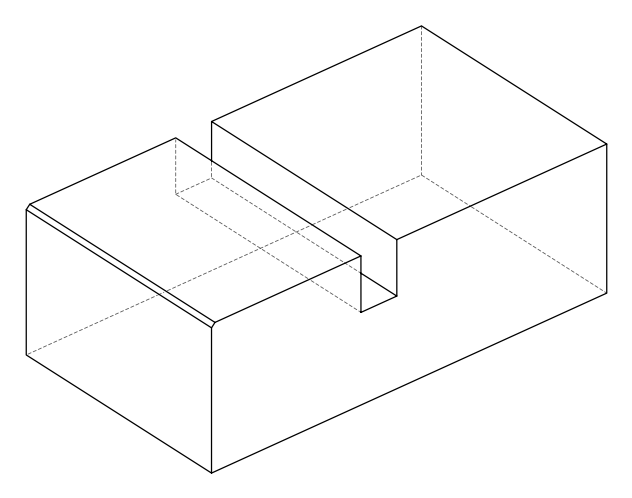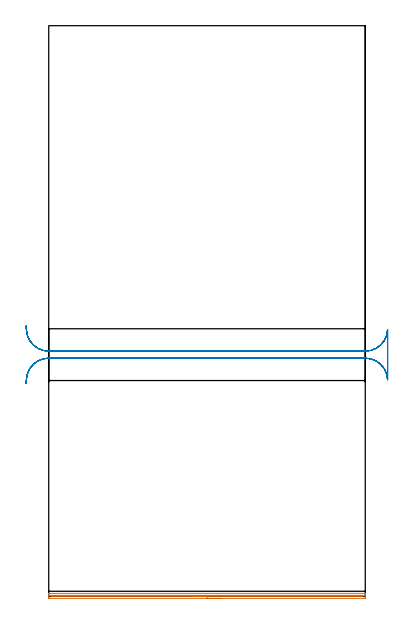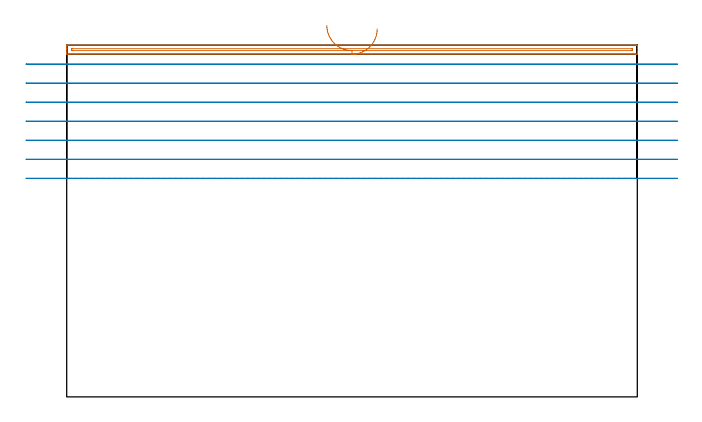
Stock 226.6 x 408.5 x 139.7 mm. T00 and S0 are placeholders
(PLAN: 2 operations, 1 tool changes, 12.2 min)
(1 AREA_MILL | FG_CHAMFER_SURFACE | UGT0205_001 | 3.78 min | 1468 mm3)
(2 MILL_RECTANGULAR_SLOT | SLOT_RECTANGULAR | UGT0201_004 | Follow Part, ap 8, ae 75% | 8.41 min | 443656 mm3)
(TOOL UGT0205_001 | Chamfer Mill 20 x 3 x 45 deg. | D20 FL50 Z2)
(TOOL UGT0201_004 | End Mill 32 mm | D32 FL53 Z6)
(OP 1 AREA_MILL)
G17 G21 G94 G90
T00 M6
G54
G17 G0 G90 X123.3 Y-1.5 S1061 M3
G43 Z149.7 H0
Z146.1
G94 G1 X123.262 Z145.229 F250.
X123.148 Z144.364
X122.959 Z143.512
X122.697 Z142.68
X122.363 Z141.874
X121.96 Z141.1
X121.492 Z140.364
X120.96 Z139.672
X120.371 Z139.029
X119.728 Z138.44
X119.036 Z137.909
X118.3 Z137.44
X117.526 Z137.037
X116.72 Z136.703
X115.888 Z136.441
X115.037 Z136.252
X114.172 Z136.138
X113.3 Z136.1
X0.63
X0.154 Y-1.495 Z136.102
X0.009 Y-1.491 Z136.105
X0. Y-1.025 Z136.57
Y0.38 Z137.977
Y0.742 Z138.337
Y1.464 Z139.064
Y1.711 Z139.311
X0.007 Y2.087 Z139.678
X0.009 Y2.097 Z139.688
X0.183 Y2.1 Z139.7
X226.417
X226.591 Y2.097 Z139.688
X226.593 Y2.087 Z139.678
X226.6 Y1.711 Z139.311
Y1.464 Z139.064
Y0.742 Z138.337
Y-0.503 Z137.094
X226.596 Y-1.025 Z136.57
X226.591 Y-1.491 Z136.105
X226.446 Y-1.495 Z136.102
X225.97 Y-1.5 Z136.1
X113.3
Y-0.086 Z137.514
X2.419 Y-0.085 Z137.515
X2.361
X2.03 Y-0.079 Z137.521
X2.01 Y0.029 Z137.629
X2.004 Y0.268 Z137.868
X2.01 Y0.652 Z138.252
X2.012 Y0.681 Z138.281
X2.017 Y0.682 Z138.282
X2.041 Y0.684 Z138.284
X2.092 Y0.685 Z138.285
X2.194 Y0.686 Z138.286
X224.239 Y0.685 Z138.285
X224.57 Y0.679 Z138.279
X224.59 Y0.571 Z138.171
X224.598 Y0.331 Z137.931
X224.599 Y0.093 Z137.693
Y0.025 Z137.625
X224.596 Y-0.03 Z137.57
X224.591 Y-0.066 Z137.534
X224.588 Y-0.079 Z137.521
X224.125 Y-0.086 Z137.514
X113.3
X112.428 Z137.552
X111.564 Z137.666
X110.712 Z137.855
X109.88 Z138.117
X109.074 Z138.451
X108.3 Z138.854
X107.564 Z139.323
X106.872 Z139.854
X106.229 Z140.443
X105.64 Z141.086
X105.109 Z141.779
X104.64 Z142.514
X104.237 Z143.288
X103.903 Z144.094
X103.641 Z144.926
X103.452 Z145.778
X103.338 Z146.643
X103.3 Z147.514
G0 Z149.7
M5
M2
(OP 2 MILL_RECTANGULAR_SLOT)
G17 G21 G94 G90
T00 M6
G54
G17 G0 G90 X-16.154 Y152.485 S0 M3
G43 Z149.7 H0
Z132.143
G94 G1 X-15.97 Y155.479 F250.
G2 X0. Y170.5 R16. F500.
G1 X226.6
G2 X242.59 Y155.066 R16.
G1 Y190.934
G2 X226.6 Y175.5 R16.
G1 X0.
G2 X-15.97 Y190.521 R16.
G1 X-16.154 Y193.515 F250.
G0 Y152.485 Z124.586
G1 X-15.97 Y155.479
G2 X0. Y170.5 R16. F500.
G1 X226.6
G2 X242.59 Y155.066 R16.
G1 Y190.934
G2 X226.6 Y175.5 R16.
G1 X0.
G2 X-15.97 Y190.521 R16.
G1 X-16.154 Y193.515 F250.
G0 Y152.485 Z117.029
G1 X-15.97 Y155.479
G2 X0. Y170.5 R16. F500.
G1 X226.6
G2 X242.59 Y155.066 R16.
G1 Y190.934
G2 X226.6 Y175.5 R16.
G1 X0.
G2 X-15.97 Y190.521 R16.
G1 X-16.154 Y193.515 F250.
G0 Y152.485 Z109.471
G1 X-15.97 Y155.479
G2 X0. Y170.5 R16. F500.
G1 X226.6
G2 X242.59 Y155.066 R16.
G1 Y190.934
G2 X226.6 Y175.5 R16.
G1 X0.
G2 X-15.97 Y190.521 R16.
G1 X-16.154 Y193.515 F250.
G0 Y152.485 Z101.914
G1 X-15.97 Y155.479
G2 X0. Y170.5 R16. F500.
G1 X226.6
G2 X242.59 Y155.066 R16.
G1 Y190.934
G2 X226.6 Y175.5 R16.
G1 X0.
G2 X-15.97 Y190.521 R16.
G1 X-16.154 Y193.515 F250.
G0 Y152.485 Z94.357
G1 X-15.97 Y155.479
G2 X0. Y170.5 R16. F500.
G1 X226.6
G2 X242.59 Y155.066 R16.
G1 Y190.934
G2 X226.6 Y175.5 R16.
G1 X0.
G2 X-15.97 Y190.521 R16.
G1 X-16.154 Y193.515 F250.
G0 Y152.485 Z86.8
G1 X-15.97 Y155.479
G2 X0. Y170.5 R16. F500.
G1 X226.6
G2 X242.59 Y155.066 R16.
G1 Y190.934
G2 X226.6 Y175.5 R16.
G1 X0.
G2 X-15.97 Y190.521 R16.
G1 X-16.154 Y193.515 F250.
G0 Z149.7
M5
M2
